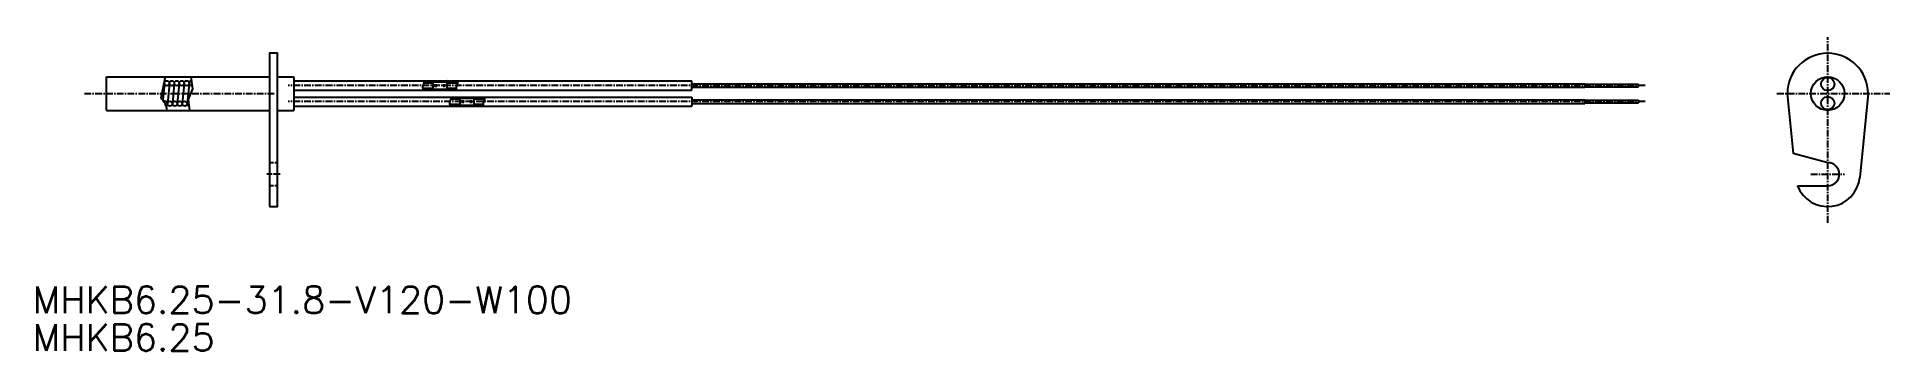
# Model space of a CAD drawing. Extents: x 67 to 412, y 106 to 164.
import ezdxf
from ezdxf.enums import TextEntityAlignment as Align

# ---------------------------------------------------------------- set-up
doc = ezdxf.new("R2010")
doc.units = 0
doc.linetypes.add('CENTER', pattern=[2, 1.25, -0.25, 0.25, -0.25])
doc.linetypes.add('DASHED', pattern=[0.75, 0.5, -0.25])
doc.layers.get('0').update_dxf_attribs({"linetype": 'CONTINUOUS'})
doc.layers.add('CENTER', color=1, linetype='CENTER')
doc.styles.get("Standard").update_dxf_attribs({"font": 'txt.shx', "bigfont": 'extfont.shx'})

msp = doc.modelspace()

# ---------------------------------------------------------------- linework, layer by layer
at = {"color": 7, "linetype": 'CONTINUOUS'}
for p, q in [((80.26, 150.47), (80.26, 156.72)), ((80.26, 156.72), (110.56, 156.72)), ((110.56, 158.31), (110.56, 148.89)), ((110.56, 156.72), (110.56, 150.47)), ((112.06, 156.72), (115.06, 156.72)), ((115.06, 156.72), (115.06, 150.47)), ((115.06, 155.95), (189.06, 155.95)), ((189.06, 154.25), (189.06, 155.95)), ((189.06, 155.43), (355.06, 155.43)), ((355.06, 155.43), (355.06, 154.76)), ((355.06, 155.35), (365.06, 155.35)), ((365.06, 154.85), (365.06, 155.35)), ((115.06, 154.25), (189.06, 154.25)), ((115.06, 152.95), (189.06, 152.95)), ((189.06, 154.76), (355.06, 154.76)), ((189.06, 152.95), (189.06, 151.25)), ((189.06, 152.43), (355.06, 152.43)), ((189.06, 151.76), (355.06, 151.76)), ((355.06, 154.85), (365.06, 154.85)), ((355.06, 151.76), (355.06, 152.43)), ((355.06, 152.35), (365.06, 152.35)), ((355.06, 151.85), (365.06, 151.85)), ((365.06, 152.35), (365.06, 151.85)), ((392.68, 153.6), (393.8, 142.47)), ((407.75, 153.6), (406.18, 138)), ((80.26, 150.47), (110.56, 150.47)), ((112.06, 150.47), (115.06, 150.47)), ((115.06, 151.25), (189.06, 151.25)), ((400.21, 140.75), (393.8, 142.47)), ((394.61, 136.45), (400.21, 136.45))]:
    msp.add_line(p, q, dxfattribs=at)
at = {"color": 3, "linetype": 'CONTINUOUS'}
for p, q in [((91.16, 156.72), (90.34, 152.75)), ((91.03, 155.49), (90.73, 152.38)), ((91.95, 155.49), (91.59, 151.71)), ((92.87, 155.49), (92.5, 151.71)), ((93.79, 155.49), (93.42, 151.71)), ((94.7, 155.49), (94.34, 151.71)), ((95.62, 155.49), (95.26, 151.71)), ((139.24, 155.59), (140.99, 155.59)), ((139.27, 155.73), (140.2, 155.73)), ((140.2, 155.73), (140.98, 155.95)), ((140.34, 155.59), (140.99, 155.77)), ((140.99, 155.77), (143.55, 155.77)), ((140.99, 155.1), (140.99, 155.77)), ((140.99, 154.42), (140.99, 155.1)), ((141.24, 155.22), (141.66, 155.22)), ((141.24, 155.1), (141.24, 155.22)), ((141.24, 154.98), (141.24, 155.1)), ((141.66, 155.1), (141.66, 155.22)), ((141.66, 154.98), (141.66, 155.1)), ((142.82, 155.22), (143.24, 155.22)), ((142.82, 155.1), (142.82, 155.22)), ((142.82, 154.98), (142.82, 155.1)), ((143.24, 155.1), (143.24, 155.22)), ((143.24, 154.98), (143.24, 155.1)), ((143.55, 155.77), (143.55, 154.42)), ((144.2, 155.59), (143.55, 155.77)), ((143.55, 155.59), (145.51, 155.59)), ((144.34, 155.73), (143.56, 155.95)), ((144.34, 155.73), (145.5, 155.73)), ((139.05, 154.61), (140.99, 154.61)), ((139.11, 154.47), (140.2, 154.47)), ((140.2, 154.47), (140.98, 154.25)), ((140.34, 154.61), (140.99, 154.42)), ((140.99, 154.42), (143.55, 154.42)), ((141.24, 154.98), (141.66, 154.98)), ((142.82, 154.98), (143.24, 154.98)), ((143.55, 154.61), (145.26, 154.61)), ((144.2, 154.61), (143.55, 154.42)), ((144.34, 154.47), (143.56, 154.25)), ((144.05, 151.61), (145.99, 151.61)), ((144.24, 152.59), (145.99, 152.59)), ((144.27, 152.73), (145.2, 152.73)), ((144.34, 154.47), (145.27, 154.47)), ((145.2, 152.73), (145.98, 152.95)), ((145.34, 152.59), (145.99, 152.77)), ((145.34, 151.61), (145.99, 151.42)), ((145.99, 152.1), (145.99, 152.77)), ((145.99, 152.77), (148.55, 152.77)), ((145.99, 151.42), (145.99, 152.1)), ((146.24, 152.1), (146.24, 152.22)), ((146.24, 152.22), (146.66, 152.22)), ((146.24, 151.98), (146.24, 152.1)), ((146.24, 151.98), (146.66, 151.98)), ((146.66, 152.1), (146.66, 152.22)), ((146.66, 151.98), (146.66, 152.1)), ((147.82, 152.1), (147.82, 152.22)), ((147.82, 152.22), (148.24, 152.22)), ((147.82, 151.98), (147.82, 152.1)), ((147.82, 151.98), (148.24, 151.98)), ((148.24, 152.1), (148.24, 152.22)), ((148.24, 151.98), (148.24, 152.1)), ((149.2, 152.59), (148.55, 152.77)), ((148.55, 152.77), (148.55, 151.42)), ((148.55, 152.59), (150.51, 152.59)), ((149.2, 151.61), (148.55, 151.42)), ((148.55, 151.61), (150.26, 151.61)), ((149.34, 152.73), (148.56, 152.95)), ((149.34, 152.73), (150.5, 152.73)), ((144.11, 151.47), (145.2, 151.47)), ((145.2, 151.47), (145.98, 151.25)), ((145.99, 151.42), (148.55, 151.42)), ((149.34, 151.47), (148.56, 151.25)), ((149.34, 151.47), (150.27, 151.47))]:
    msp.add_line(p, q, dxfattribs=at)
at = {"color": 3, "linetype": 'DASHED'}
for p, q in [((112.06, 140.75), (110.56, 140.75)), ((112.06, 136.45), (110.56, 136.45))]:
    msp.add_line(p, q, dxfattribs=at)
at = {"color": 7, "linetype": 'CONTINUOUS'}
msp.add_lwpolyline([(110.56, 132.6), (112.06, 132.6), (112.06, 161.1), (110.56, 161.1)], close=True, dxfattribs=at)
at = {"color": 3, "linetype": 'CONTINUOUS'}
msp.add_lwpolyline([(95.94, 156.72), (96.26, 154.49), (95.45, 152.49), (95.68, 150.47)], dxfattribs=at)
for points in [[(139.26, 155.95, 0), (139.26, 155.94, 0), (139.26, 155.92, 0), (139.27, 155.9, 0), (139.27, 155.88, 0), (139.27, 155.86, 0), (139.27, 155.84, 0), (139.27, 155.82, 0), (139.27, 155.8, 0), (139.27, 155.77, 0), (139.27, 155.75, 0), (139.27, 155.73, 0), (139.27, 155.71, 0), (139.26, 155.69, 0), (139.26, 155.66, 0), (139.25, 155.64, 0), (139.25, 155.62, 0), (139.24, 155.6, 0), (139.24, 155.58, 0), (139.23, 155.55, 0), (139.23, 155.53, 0), (139.22, 155.51, 0), (139.21, 155.49, 0), (139.21, 155.46, 0), (139.2, 155.44, 0), (139.19, 155.42, 0), (139.18, 155.4, 0), (139.18, 155.37, 0), (139.17, 155.35, 0), (139.16, 155.33, 0), (139.15, 155.3, 0), (139.14, 155.28, 0), (139.14, 155.26, 0), (139.13, 155.24, 0), (139.12, 155.21, 0), (139.11, 155.19, 0), (139.1, 155.17, 0), (139.1, 155.15, 0), (139.09, 155.12, 0), (139.08, 155.1, 0), (139.08, 155.08, 0), (139.07, 155.06, 0), (139.06, 155.03, 0), (139.06, 155.01, 0), (139.05, 154.99, 0), (139.05, 154.97, 0), (139.04, 154.95, 0), (139.04, 154.92, 0), (139.03, 154.9, 0), (139.03, 154.88, 0), (139.03, 154.86, 0), (139.03, 154.84, 0), (139.02, 154.81, 0), (139.02, 154.79, 0), (139.02, 154.77, 0), (139.02, 154.75, 0), (139.03, 154.73, 0), (139.03, 154.71, 0), (139.03, 154.69, 0), (139.04, 154.67, 0), (139.04, 154.65, 0), (139.05, 154.62, 0), (139.05, 154.6, 0), (139.06, 154.58, 0), (139.07, 154.56, 0), (139.08, 154.54, 0), (139.08, 154.52, 0), (139.09, 154.5, 0), (139.1, 154.48, 0), (139.11, 154.46, 0), (139.13, 154.44, 0), (139.14, 154.42, 0), (139.15, 154.4, 0), (139.16, 154.38, 0), (139.17, 154.36, 0), (139.18, 154.34, 0), (139.2, 154.33, 0), (139.21, 154.31, 0), (139.22, 154.29, 0), (139.24, 154.27, 0), (139.25, 154.25, 0)], [(145.41, 155.95, 0), (145.42, 155.94, 0), (145.43, 155.92, 0), (145.44, 155.9, 0), (145.45, 155.88, 0), (145.46, 155.86, 0), (145.47, 155.84, 0), (145.47, 155.82, 0), (145.48, 155.8, 0), (145.49, 155.78, 0), (145.49, 155.76, 0), (145.5, 155.74, 0), (145.5, 155.72, 0), (145.5, 155.7, 0), (145.51, 155.67, 0), (145.51, 155.65, 0), (145.51, 155.63, 0), (145.51, 155.61, 0), (145.51, 155.59, 0), (145.51, 155.57, 0), (145.5, 155.54, 0), (145.5, 155.52, 0), (145.5, 155.5, 0), (145.49, 155.48, 0), (145.49, 155.46, 0), (145.48, 155.43, 0), (145.48, 155.41, 0), (145.47, 155.39, 0), (145.47, 155.37, 0), (145.46, 155.34, 0), (145.46, 155.32, 0), (145.45, 155.3, 0), (145.44, 155.28, 0), (145.43, 155.26, 0), (145.43, 155.23, 0), (145.42, 155.21, 0), (145.41, 155.19, 0), (145.4, 155.16, 0), (145.4, 155.14, 0), (145.39, 155.12, 0), (145.38, 155.1, 0), (145.37, 155.07, 0), (145.36, 155.05, 0), (145.35, 155.03, 0), (145.35, 155.01, 0), (145.34, 154.98, 0), (145.33, 154.96, 0), (145.32, 154.94, 0), (145.32, 154.92, 0), (145.31, 154.89, 0), (145.3, 154.87, 0), (145.3, 154.85, 0), (145.29, 154.83, 0), (145.29, 154.8, 0), (145.28, 154.78, 0), (145.28, 154.76, 0), (145.27, 154.74, 0), (145.27, 154.72, 0), (145.27, 154.69, 0), (145.26, 154.67, 0), (145.26, 154.65, 0), (145.26, 154.63, 0), (145.26, 154.61, 0), (145.26, 154.59, 0), (145.26, 154.56, 0), (145.26, 154.54, 0), (145.26, 154.52, 0), (145.27, 154.5, 0), (145.27, 154.48, 0), (145.28, 154.46, 0), (145.28, 154.44, 0), (145.29, 154.42, 0), (145.29, 154.4, 0), (145.3, 154.38, 0), (145.31, 154.36, 0), (145.32, 154.34, 0), (145.33, 154.32, 0), (145.34, 154.3, 0), (145.35, 154.28, 0), (145.36, 154.26, 0), (145.37, 154.25, 0)], [(144.26, 152.95, 0), (144.26, 152.94, 0), (144.26, 152.92, 0), (144.27, 152.9, 0), (144.27, 152.88, 0), (144.27, 152.86, 0), (144.27, 152.84, 0), (144.27, 152.82, 0), (144.27, 152.8, 0), (144.27, 152.77, 0), (144.27, 152.75, 0), (144.27, 152.73, 0), (144.27, 152.71, 0), (144.26, 152.69, 0), (144.26, 152.66, 0), (144.25, 152.64, 0), (144.25, 152.62, 0), (144.24, 152.6, 0), (144.24, 152.58, 0), (144.23, 152.55, 0), (144.23, 152.53, 0), (144.22, 152.51, 0), (144.21, 152.49, 0), (144.21, 152.46, 0), (144.2, 152.44, 0), (144.19, 152.42, 0), (144.18, 152.4, 0), (144.18, 152.37, 0), (144.17, 152.35, 0), (144.16, 152.33, 0), (144.15, 152.3, 0), (144.14, 152.28, 0), (144.14, 152.26, 0), (144.13, 152.24, 0), (144.12, 152.21, 0), (144.11, 152.19, 0), (144.1, 152.17, 0), (144.1, 152.15, 0), (144.09, 152.12, 0), (144.08, 152.1, 0), (144.08, 152.08, 0), (144.07, 152.06, 0), (144.06, 152.03, 0), (144.06, 152.01, 0), (144.05, 151.99, 0), (144.05, 151.97, 0), (144.04, 151.95, 0), (144.04, 151.92, 0), (144.03, 151.9, 0), (144.03, 151.88, 0), (144.03, 151.86, 0), (144.03, 151.84, 0), (144.02, 151.81, 0), (144.02, 151.79, 0), (144.02, 151.77, 0), (144.02, 151.75, 0), (144.03, 151.73, 0), (144.03, 151.71, 0), (144.03, 151.69, 0), (144.04, 151.67, 0), (144.04, 151.65, 0), (144.05, 151.62, 0), (144.05, 151.6, 0), (144.06, 151.58, 0), (144.07, 151.56, 0), (144.08, 151.54, 0), (144.08, 151.52, 0), (144.09, 151.5, 0), (144.1, 151.48, 0), (144.11, 151.46, 0), (144.13, 151.44, 0), (144.14, 151.42, 0), (144.15, 151.4, 0), (144.16, 151.38, 0), (144.17, 151.36, 0), (144.18, 151.34, 0), (144.2, 151.33, 0), (144.21, 151.31, 0), (144.22, 151.29, 0), (144.24, 151.27, 0), (144.25, 151.25, 0)], [(150.41, 152.95, 0), (150.42, 152.94, 0), (150.43, 152.92, 0), (150.44, 152.9, 0), (150.45, 152.88, 0), (150.46, 152.86, 0), (150.47, 152.84, 0), (150.47, 152.82, 0), (150.48, 152.8, 0), (150.49, 152.78, 0), (150.49, 152.76, 0), (150.5, 152.74, 0), (150.5, 152.72, 0), (150.5, 152.7, 0), (150.51, 152.67, 0), (150.51, 152.65, 0), (150.51, 152.63, 0), (150.51, 152.61, 0), (150.51, 152.59, 0), (150.51, 152.57, 0), (150.5, 152.54, 0), (150.5, 152.52, 0), (150.5, 152.5, 0), (150.49, 152.48, 0), (150.49, 152.46, 0), (150.48, 152.43, 0), (150.48, 152.41, 0), (150.47, 152.39, 0), (150.47, 152.37, 0), (150.46, 152.34, 0), (150.46, 152.32, 0), (150.45, 152.3, 0), (150.44, 152.28, 0), (150.43, 152.26, 0), (150.43, 152.23, 0), (150.42, 152.21, 0), (150.41, 152.19, 0), (150.4, 152.16, 0), (150.4, 152.14, 0), (150.39, 152.12, 0), (150.38, 152.1, 0), (150.37, 152.07, 0), (150.36, 152.05, 0), (150.35, 152.03, 0), (150.35, 152.01, 0), (150.34, 151.98, 0), (150.33, 151.96, 0), (150.32, 151.94, 0), (150.32, 151.92, 0), (150.31, 151.89, 0), (150.3, 151.87, 0), (150.3, 151.85, 0), (150.29, 151.83, 0), (150.29, 151.8, 0), (150.28, 151.78, 0), (150.28, 151.76, 0), (150.27, 151.74, 0), (150.27, 151.72, 0), (150.27, 151.69, 0), (150.26, 151.67, 0), (150.26, 151.65, 0), (150.26, 151.63, 0), (150.26, 151.61, 0), (150.26, 151.59, 0), (150.26, 151.56, 0), (150.26, 151.54, 0), (150.26, 151.52, 0), (150.27, 151.5, 0), (150.27, 151.48, 0), (150.28, 151.46, 0), (150.28, 151.44, 0), (150.29, 151.42, 0), (150.29, 151.4, 0), (150.3, 151.38, 0), (150.31, 151.36, 0), (150.32, 151.34, 0), (150.33, 151.32, 0), (150.34, 151.3, 0), (150.35, 151.28, 0), (150.36, 151.26, 0), (150.37, 151.25, 0)]]:
    msp.add_polyline3d(points, dxfattribs=at)
for centre in [(91.49, 155.52), (92.41, 155.52), (93.33, 155.52), (94.25, 155.52), (95.17, 155.52), (92.05, 151.71), (92.97, 151.71), (93.89, 151.71), (94.8, 151.71)]:
    msp.add_circle(centre, 0.457, dxfattribs=at)
at = {"color": 7, "linetype": 'CONTINUOUS'}
for centre, radius in [((400.21, 153.6), 3.12), ((400.21, 155.37), 1.23), ((400.21, 151.82), 1.23)]:
    msp.add_circle(centre, radius, dxfattribs=at)
for centre, radius, start, end in [((400.21, 153.6), 7.5, 0, 180), ((400.21, 138.6), 6, 200.9979, 354.2608), ((400.21, 138.6), 2.15, 270, 90)]:
    msp.add_arc(centre, radius, start, end, dxfattribs=at)
at = {"color": 3, "linetype": 'CONTINUOUS'}
for centre, radius, start, end in [((96.09, 155.52), 0.457, 94.9551, 281.3227), ((88.3, 150.21), 3.26, 4.6694, 51.2414), ((91.13, 151.71), 0.457, 301.098, 114.7827), ((95.72, 151.71), 0.457, 120.1991, 252.6246)]:
    msp.add_arc(centre, radius, start, end, dxfattribs=at)
at = {"layer": 'CENTER', "color": 1, "linetype": 'CENTER'}
for p, q in [((400.21, 129.6), (400.21, 164.1)), ((366.25, 155.1), (114.06, 155.1)), ((76.18, 153.6), (111.56, 153.6)), ((366.25, 152.1), (114.06, 152.1)), ((390.78, 153.6), (411.78, 153.6)), ((112.56, 138.6), (110.06, 138.6)), ((397.06, 138.6), (403.36, 138.6))]:
    msp.add_line(p, q, dxfattribs=at)

# ---------------------------------------------------------------- texts
at = {"color": 7, "linetype": 'CONTINUOUS'}
for s, p in [('MHKB6.25-31.8-V120-W100', (66.5, 115.26)), ('MHKB6.25', (66.5, 108.26))]:
    msp.add_text(s, height=5, dxfattribs=at).set_placement(p, align=Align.MIDDLE_LEFT)

doc.saveas('drawing.dxf')
